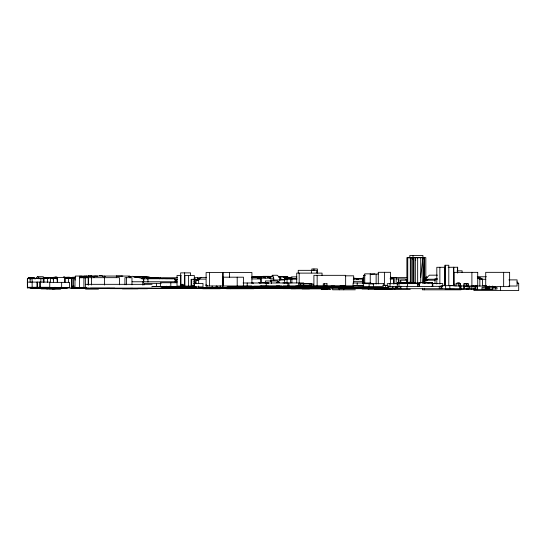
<?xml version="1.0" encoding="UTF-8"?>
<svg xmlns="http://www.w3.org/2000/svg" width="546" height="546" viewBox="0 0 546 546"><rect width="100%" height="100%" fill="white"/><g stroke="black" fill="none" stroke-linecap="round" stroke-linejoin="round"><path stroke-width="0.82" d="M413.015 283.347L413.09 257.692M222.945 285.988L222.945 272.515L222.905 285.988L222.945 277.197L243.448 277.197L243.448 285.988M198.662 283.429L198.662 279.108L201.467 277.395L206.265 277.395M43.864 282.316L43.973 278.262L43.277 278.255L43.277 282.316M460.551 286.281L460.612 288.704L460.735 285.633M423 283.34L424.331 257.63L419.826 257.623M424.235 259.289L424.331 257.63L424.331 283.34L424.447 257.63L424.447 283.34M488.104 286.316L487.919 289.387L487.919 286.302M84.555 276.051L84.555 277.73L79.498 277.709L79.648 276.194L80.139 277.696L79.498 277.709L79.498 287.571M57.077 279.839L57.255 278.207L55.965 277.75L54.771 278.31L54.771 277.382L56.177 276.829L57.589 277.416L65.035 277.402L65.035 282.289M420.673 277.532L422.911 257.63M412.817 259.35L413.015 257.692L420.734 257.651L420.734 283.34M53.187 279.873L53.406 278.242L52.088 277.75L51.031 278.242M143.557 282.105L143.844 277.573L142.322 278.849M453.958 284.029L453.562 285.674L453.562 267.247M143.728 278.849L144.41 276.61L147.952 278.849L147.952 282.105M74.986 287.571L74.986 277.696L75.464 276.18L75.601 277.696L75.601 276.051L129.777 276.058L129.777 277.668L130.392 277.73L129.777 277.518M83.907 287.442L83.907 277.73L84.064 277.32L84.555 277.709M460.435 285.995L460.435 283.852L459.077 282.862L458.667 285.995M54.771 278.31L54.771 277.382M146.007 277.668L146.342 277.068L147.843 277.668M425.634 278.023L426.412 276.645L427.061 277.969M142.588 277.989L142.083 278.849L142.581 278.235L143.093 278.876L142.588 277.989L143.673 277.982M270.011 276.658L272.345 276.358M141.359 278.685L142.581 278.235M356.791 279.518L357.623 278.405L362.503 278.405M427.313 280.159L427.996 279.252L437.298 279.218M35.135 278.958L34.432 277.894L28.406 277.764L27.409 278.958L27.409 287.926M30.965 278.958L31.968 277.764M428.248 279.559L425.668 279.477M426.972 280.617L427.962 279.477M467.014 283.463L463.882 283.893L463.882 286.172L468.318 286.172L468.318 283.893L467.014 283.463L466.632 283.893L466.632 286.172M159.596 278.829L160.606 277.75M66.462 278.412L67.574 277.3L69.567 277.313L70.598 278.098L70.243 278.098M425.45 278.999L429.388 275.17L437.476 275.17M279.845 280.651L279.845 277.818L277.231 275.252L272.618 275.252L269.567 278.119L270.809 278.085M285.326 277.272L285.715 276.911L278.528 276.911M44.997 278.235L43.12 276.699L37.517 276.699L35.763 278.419M79.498 277.709L79.982 277.32L84.064 277.32M455.978 285.995L455.978 283.852L457.289 282.876L459.077 282.862M278.801 281.75L277.545 282.678L276.283 282.678L277.539 281.75L279.689 282.275L278.426 282.275M289.011 278.276L291.714 276.877L296.806 276.877M263.07 276.624L263.07 277.136L264.005 276.679L265.008 277.941M66.162 278.242L67.131 277.777L68.468 278.276L64.851 278.283L64.851 282.35M66.748 278.214L67.97 277.655L70.434 278.139M67.076 278.296L68.489 277.655M86.384 287.571L71.731 287.571L71.731 286.602L73.901 285.688M480.582 278.392L482.466 279.211L479.845 279.204L477.334 278.112L479.804 277.341L482.466 279.211L482.466 286.036M89.674 276.61L91.489 275.935M271.464 276.583L269.765 276.583L267.206 277.47L268.673 277.457M84.732 276.529L86.145 276.051M52.095 278.16L55.207 277.818M255.405 277.3L252.743 276.706L257.712 276.583L258.005 276.986M257.712 276.583L255.774 276.89L258.47 277.266L251.788 277.252M166.742 288.438L168.168 288.035M73.928 277.225L71.956 277.443L72.447 277.429M74.338 277.368L75.553 277.327M43.707 282.316L43.707 278.262L46.512 277.545L47.693 278.248M43.277 278.255L46.103 277.545L47.468 278.351M260.073 277.027L263.111 276.331L269.451 276.331M129.702 276.842L132.214 276.276L143.673 278.672L143.728 282.105M128.235 276.617L130.487 276.426M370.249 274.426L378.289 273.976M195.523 279.613L198.887 279.798L195.495 279.777M396.157 283.872L396.157 277.436L393.536 277.545L393.536 283.845M396.157 277.436L390.827 277.498M40.861 282.309L40.861 278.344L30.132 278.364L27.368 278.801L27.368 287.865L40.861 287.865M31.634 278.733L29.614 278.733L32.153 278.364L32.153 282.323M29.757 278.713L32.153 278.344M40.861 278.344L33.736 278.726M363.738 283.429L363.738 275.314L364.748 275.184M71.731 277.416L70.803 277.436L71.226 277.525A1.959 0.396 -7.4 0 0 72.434 277.545M207.76 285.783L206.108 285.988L206.108 272.515L251.911 272.515L251.911 283.463M363.738 275.314L365.294 275.314M195.42 279.463L199.747 279.17M88.527 276.01L88.923 276.01M152.6 278.283L151.802 278.201L159.05 277.921L157.337 277.969M495.652 289.011L495.652 287.21L485.367 287.21L481.961 287.565L481.961 289.011L497.017 289.018L497.017 287.606L495.399 287.606M493.188 287.462L495.652 287.21M298.778 283.879L311.78 283.708L311.78 285.797L298.778 285.797L298.778 283.879L311.78 283.708M417.437 286.438L417.437 283.62L387.264 283.667L387.264 286.37L432.398 286.418L432.398 282.637L427.654 283.108M432.398 282.637L419.533 282.63L411.22 283.497M271.246 276.549L267.458 276.726L270.188 276.358M256.797 276.883L262.387 276.802M262.135 276.965L256.797 276.986M88.527 276.037L91.844 275.989M55.044 277.498L53.235 277.614L55.897 277.614M408.626 257.685L413.015 257.692M151.454 278.05L158.599 277.969M408.626 257.726L413.09 257.651L406.886 257.685L406.886 283.347M415.342 283.299L415.342 257.732L425.819 257.63L425.819 283.34M72.195 277.286L72.563 277.272M279.163 276.87L281.347 279.518L284.951 279.429M133.347 276.658L144.41 276.61M146.697 278.412L152.539 278.324L151.952 277.621L145.727 277.621M198.887 279.743L196.267 279.784M263.07 277.136L264.38 276.679L265.356 277.934M172.522 278.446L162.66 278.344M146.342 277.068L145.864 277.068L146.424 277.668M143.673 278.672L141.516 278.685M79.839 276.549L86.091 276.515M175.184 279.791L176.501 279.791L176.501 282.145M251.419 277.252L256.866 277.238L260.401 278.924L260.401 283.04M43.707 278.262L57.255 278.207L57.255 282.289M195.482 279.784L198.642 279.77M390.349 277.784L391.892 277.777L390.438 276.986M279.845 279.402L281.347 279.518M448.143 267.281L457.664 267.247L457.664 273.109M457.132 270.83L462.107 270.83L462.107 272.481M374.931 273.846L364.748 273.846L364.748 283.299M99.468 275.532L101.945 275.532L102.887 276.617M181.101 275.518L177.02 275.518L177.02 286.104L194.328 286.104L194.328 275.518L184.855 275.518L184.855 286.104M345.243 275.826L353.678 275.826L353.678 283.081M116.318 276.058L121.144 276.058M104.928 276.522L105.296 276.522M269.294 276.624L258.326 276.624L258.326 278.324M477.265 276.767L486.397 276.767M133.299 276.836L137.169 277.081M134.65 277.088L145.645 277.027L146.273 277.771L145.837 277.771M53.849 277.225L55.917 277.225M69.567 277.313L63.978 277.3L66.182 277.484M251.324 277.272L258.633 277.272M43.114 277.566L56.265 277.498M287.08 277.518L292.062 277.518M75.041 277.696L73.492 277.696L73.492 287.571M194.567 277.682L197.399 277.682L199.672 278.74M201.262 277.641L198.764 277.641L199.72 278.61M391.25 277.614L407.255 277.621M43.632 277.805L49.058 277.805L46.997 277.566M83.907 277.73L88.227 277.73M151.535 277.764L177.6 277.75M34.432 277.894L28.406 277.764M363.738 278.044L362.769 278.03L362.769 283.422M44.158 278.242L41.039 278.242M151.57 278.064L154.695 278.064M74.065 278.289L68.468 278.296M257.275 278.187L273.73 278.187M74.256 278.324L71.772 278.324L71.772 287.995M353.753 278.351L356.176 278.351L357.466 279.265M37.742 278.672L43.305 278.672M165.349 278.631L167.854 278.631M147.311 278.747L175.116 278.747L175.116 281.954M437.448 278.822L435.005 278.822L435.005 283.51M143.557 278.849L147.952 278.849M251.761 278.924L260.401 278.924M390.137 278.924L393.68 278.924M396.007 278.924L405.344 278.91L406.558 280.446M198.662 279.108L205.473 279.108M296.86 279.129L284.657 279.129L284.657 282.985M353.248 279.095L362.797 279.095M175.314 279.777L176.808 279.777M508.845 279.886L517.069 279.886L517.069 286.022L508.845 286.022M284.992 279.982L270.454 279.996L270.454 281.606M407.418 280.194L400.825 280.194L400.825 282.746M425.532 280.194L435.251 280.194M277.743 280.965L265.376 280.965L265.376 283.463M400.668 280.965L398.573 280.965M353.344 281.34L363.233 281.34M132.105 281.77L177.225 281.77M193.878 281.77L195.523 281.77L195.523 283.435M27.3 282.105L49.747 282.105L49.747 287.298L27.3 287.298M49.406 282.371L69.526 282.371L69.526 287.592L49.406 287.592M397.413 284.084L397.413 282.582L410.626 282.582L415.247 283.135M410.626 282.657L397.672 282.657L397.672 284.132M177.027 282.746L160.381 282.726L160.381 286.623M282.937 282.937L303.699 282.937L303.699 285.899L282.937 285.899M243.052 282.985L287.899 282.985L287.899 286.316L242.199 286.316M423.792 283.005L432.289 283.005L432.807 283.79M401.16 283.081L414.503 283.06M161.152 283.354L143.994 283.354L143.994 284.992M193.714 283.422L202.996 283.422L202.996 286.903L160.681 286.903M517.342 283.429L518.7 283.429L518.7 290.554L473.935 290.554L473.935 288.97M415.526 283.565L405.944 283.565L397.413 282.582M432.043 283.606L442.731 283.599L442.731 286.343L432.043 286.343M417.663 283.859L419.321 283.859L419.321 286.418M455.978 283.852L460.435 283.852M463.882 283.893L468.318 283.893M371.969 284.009L373.921 284.009M309.152 284.097L313.308 284.097L313.308 286.077L309.152 286.077M85.729 284.336L152.075 284.336M206.108 284.568L206.013 285.988L251.911 285.988M353.692 285.49L363.684 285.49M382.705 285.483L387.66 285.483M363.629 285.572L353.091 285.572L353.091 282.978L370.864 282.978L370.864 284.275M450.907 285.619L454.183 285.619M357.869 285.735L363.738 285.735M442.369 285.674L453.89 285.674L453.828 267.247M483.326 285.838L486.343 285.838M260.121 285.961L281.77 285.92M340.028 285.988L363.274 285.988M276.283 286.09L279.689 286.09M473.034 286.036L486.309 286.036M253.788 286.2L268.577 286.2M295.55 286.138L309.896 286.138M331.067 286.131L334.739 286.131M216.045 286.322L217.711 286.322L217.711 287.735M296.71 286.247L353.678 286.302M271.833 286.432L295.161 286.432M298.252 286.404L323.86 286.404M71.731 286.602L74.106 286.602M277.286 286.561L285.34 286.561M152.293 286.63L181.845 286.623M243.304 286.643L282.5 286.63M306.326 286.684L309.234 286.684M151.72 286.773L195.523 286.773M248.785 286.759L251.208 286.759M259.678 286.752L278.112 286.691M281.176 286.698L295.345 286.698M297.754 286.711L310.285 286.711M227.382 286.814L271.526 286.807M284.657 286.841L340.847 286.868M469.15 286.943L475.238 286.943L475.238 288.459L464.284 288.459L464.284 286.943L467.042 285.967L469.15 286.943L469.15 288.459M308.968 287.107L363.636 287.107M270.454 287.244L323.034 287.244M174.938 287.537L175.232 286.357L175.532 287.264L176.761 287.537M188.725 287.346L186.821 287.537L186.821 287.1L188.725 287.537M79.498 287.442L86.145 287.442M273.055 287.421L290.677 287.387M262.216 287.571L220.161 287.496L220.161 285.797M286.343 287.537L388.629 287.565L388.629 285.913M220.024 287.646L275.976 287.667M51.843 287.756L61.93 287.769M201.133 287.735L229.757 287.742M252.743 287.749L282.166 287.722M251.235 287.838L258.176 287.838M266.325 287.879L287.53 287.838M30.965 287.947L40.472 287.947M43.277 287.995L75.02 287.995M202.743 287.981L260.401 287.981L260.401 286.336M338.779 288.042L400.812 288.042M30.003 288.138L48.778 288.104M75.635 288.124L83.04 288.124M85.729 288.111L152.075 288.111M166.639 288.083L187.155 288.083M190.022 288.083L202.853 288.083M70.803 288.247L88.691 288.247M90.452 288.199L114.776 288.199M178.358 288.172L196.096 288.172L196.096 286.589M219.642 288.179L226.979 288.179M254.34 288.281L271.546 288.281M278.774 288.227L322.822 288.227M106.879 288.363L109.91 288.363M130.351 288.329L132.794 288.329M137.742 288.343L175.116 288.37M211.172 288.329L227.218 288.329M60.285 288.438L67.178 288.438M78.808 288.445L100.532 288.445M137.626 288.445L149.638 288.486M156.668 288.445L213.718 288.459M253.467 288.486L265.438 288.486M287.674 288.438L306.32 288.438M322.85 288.5L329.361 288.5M97.7 288.547L109.999 288.547M129.443 288.527L159.05 288.588M233.34 288.568L252.115 288.568M260.381 288.602L282.521 288.602M46.587 288.895L48.348 288.889M49.686 288.895L51.508 288.889M109.91 288.636L147.536 288.738M282.903 288.65L295.645 288.65M328.904 288.697L463.779 288.704L463.779 286.152M54.245 288.889L52 288.895L60.647 288.889L60.647 287.251M122.434 288.834L138.077 288.759M202.723 288.745L220.25 288.745M291.134 288.814L309.521 288.814M41.175 288.895L60.647 288.889M302.081 288.861L326.74 288.861M394.287 288.861L395.106 288.861M362.1 288.97L368.318 288.97M85.558 289.127L98.464 289.127M375.778 289.189L385.729 289.189M368.175 289.216L380.398 289.216M445.215 289.298L454.484 289.298M380.637 289.312L410.237 289.312M449.74 289.387L492.731 289.387L492.731 285.995M374.488 289.462L391.892 289.462M321.239 289.592L330.596 289.592M355.337 289.79L332.671 289.79L332.671 288.192M460.981 289.817L422.427 289.817L422.427 288.233M477.334 278.112L478.644 278.112M390.185 278.562L392.67 278.562M161.575 278.426L160.463 278.426L162.954 278.672M481.633 279.272L485.824 279.279M175.027 279.402L177.43 279.409M175.157 279.702L177.573 279.702M417.437 283.722L419.321 283.859M278.446 276.747L287.414 276.733L290.677 278.76L285.333 278.76L283.408 276.713L286.5 276.726L286.841 278.76M289.892 278.631L296.887 278.651M41.046 278.248L39.428 278.242L37.517 276.699M186.821 287.1L188.111 287.107L188.111 287.537M473.013 285.961L475.238 286.943M94.745 276.051L97.659 276.153M194.444 279.388L196.096 279.456L196.096 283.415M397.925 282.657L405.548 283.081M173.382 278.733L147.379 278.351M172.536 278.358L175.116 278.747M255.774 276.706L256.757 276.911M175.109 279.477L176.501 279.791M53.385 278.242L53.406 282.309M67.97 277.655L69.943 278.146M251.481 282.521L253.597 283.197M50.512 278.248L50.539 282.316M92.697 276.501L91.305 276.051L91.305 277.689M143.086 277.109L141.571 276.597L147.857 276.597L150.867 277.614M63.582 276.829L65.035 277.402M64.08 277.129L65.486 277.791M194.062 278.194L196.096 279.456M289.353 278.01L289.858 278.344M516.973 281.9L518.7 283.429M175.955 286.363L176.761 287.264M353.951 277.894L354.88 279.006M279.19 276.692L281.347 279.402M283.831 276.87L285.79 279.409M141.844 278.235L142.185 278.678M256.757 276.583L257.05 276.972M357.623 278.405L358.449 279.525M272.618 275.252L273.73 277.921L273.73 280.651M79.982 277.32L80.139 277.709L80.139 276.037M479.204 277.341L479.845 279.204L479.845 286.036M391.414 277.621L391.892 279.033M395.625 286.493L396.014 288.042L396.014 286.493M197.399 277.682L197.7 279.402M415.342 257.732L415.759 260.21M287.414 276.733L287.599 278.76M410.114 281.695L410.223 283.347M74.986 277.696L75.136 280.166M503.651 272.345L503.651 286.623M500.436 286.595L500.436 290.554M489.571 285.995L489.571 289.387M488.336 286.316L488.336 289.387M486.779 286.152L486.779 289.387M486.363 286.159L486.363 289.387M485.367 287.21L485.367 289.011M477.34 286.022L477.34 289.387M477.095 285.49L477.095 289.387M475.368 285.988L475.368 289.387M471.894 272.352L471.894 285.967M471.526 287.838L471.526 289.387M468.052 287.838L468.052 289.387M467.035 287.838L467.035 289.387M460.892 285.633L460.892 288.704M460.612 285.476L460.612 288.704M459.705 285.442L459.705 288.704M457.432 267.247L457.432 272.481M457.33 270.83L457.33 272.481M449.849 285.442L449.849 288.704M448.792 285.674L448.792 265.267L444.894 265.267L444.894 285.674L444.894 267.301L445.243 285.674L445.243 267.281L436.807 267.301L436.807 284.009M445.618 285.524L445.618 288.704M445.297 265.267L445.297 285.674M441.857 285.524L441.857 288.704M441.011 285.578L441.011 288.704M439.864 267.301L439.864 284.009M439.305 286.145L439.305 288.697M432.807 283.599L432.807 286.343M432.289 283.005L432.289 286.343M424.331 288.247L424.331 289.817M422.911 283.34L422.911 255.446L409.828 255.446L409.828 257.651M419.533 282.63L419.533 286.418M418.912 283.722L418.912 286.418M417.663 257.651L417.663 283.34M413.964 257.692L413.964 283.347M413.015 255.446L413.09 283.347M411.193 257.726L411.193 283.292M410.626 282.582L410.626 283.36M410.537 282.657L410.537 283.354M410.326 257.685L410.326 283.292M407.739 257.685L407.739 283.347M407.514 283.62L407.514 286.438M407.029 280.194L407.029 282.746M407.029 286.145L407.029 288.697M400.825 286.145L400.825 288.697M398.983 283.62L398.983 286.438M398.334 278.924L398.334 283.026M397.638 286.445L397.638 288.042M397.276 283.688L397.276 286.384M394.232 277.436L394.232 283.872M393.441 278.924L393.441 283.845M392.806 286.493L392.806 288.042M390.52 283.879L390.52 272.304L378.289 272.304L378.289 283.879M389.987 283.667L389.987 286.384M385.585 285.087L385.585 287.565M384.398 272.304L384.398 285.538M376.133 274.433L376.133 284.091M373.484 283.661L373.484 286.418M370.249 273.846L370.249 283.285M369.123 283.661L369.123 286.418M362.967 278.03L362.967 283.429M357.193 282.978L357.193 285.572M343.741 288.206L343.741 289.79M339.243 288.165L339.243 289.79M327.443 287.933L327.443 289.592M324.283 283.749L324.283 285.374M322.044 275.498L322.044 273.116L296.71 273.116L296.71 282.964M317.417 273.137L317.417 268.96L311.862 268.96L311.862 270.338M317.158 275.334L317.158 285.886M316.741 272.877L316.741 270.338L298.252 270.338L298.252 272.877M313.95 268.96L313.95 270.338M311.377 270.338L311.377 272.877M300.45 283.708L300.45 285.797M299.167 273.116L299.167 282.964M291.878 279.129L291.878 282.985M290.465 279.129L290.465 282.985M288.95 282.937L288.95 285.899M287.039 279.129L287.039 282.985M271.526 280.965L271.526 283.463M269.765 276.583L269.765 278.289M266.25 282.985L266.25 286.316M261.609 278.187L261.609 282.917M261.609 286.07L261.609 287.646M259.807 282.705L259.807 283.47M253.822 287.121L253.822 288.738L226.488 288.738L226.488 287.141M247.208 282.985L247.208 286.316M246.703 286.336L246.703 287.981M244.103 286.336L244.103 287.981M237.203 277.197L237.203 285.988M230.467 287.1L230.467 288.738M229.511 272.515L229.538 277.197M222.775 285.797L222.775 287.496M216.318 285.988L216.318 287.687L198.662 287.687L198.662 285.988M212.128 285.988L212.128 287.687M209.507 272.515L209.507 285.988M193.598 286.165L193.598 287.537L162.025 287.537L162.025 286.309M191.701 279.334L191.701 285.92M190.574 275.518L190.574 272.87L180.665 272.87L180.665 286.104M188.609 275.518L188.609 286.104M184.637 272.87L184.637 286.104M183.326 286.104L183.326 284.35L181.04 284.35L181.04 286.104M182.412 284.35L182.412 286.104M180.883 275.518L180.883 286.104M170.809 282.726L170.809 286.623M169.342 286.165L169.342 287.537M166.557 286.165L166.557 287.537M164.817 286.309L164.817 287.537M156.47 283.354L156.47 286.63M142.813 281.77L142.813 285.108M131.968 284.787L131.968 277.668L124.925 277.668L124.925 284.787M126.515 277.668L126.515 284.787M122.843 276.058L121.376 276.058M119.444 284.787L119.444 277.655L88.582 277.689L88.582 285.005M116.387 276.058L116.387 277.655M104.593 277.655L104.593 285.005M104.231 276.03L104.231 277.689M93.932 276.03L93.932 277.689M91.564 277.689L91.564 285.005M88.193 276.051L88.193 285.012M86.828 276.051L86.828 277.73M85.381 277.73L85.381 287.442M81.204 276.037L81.204 277.709M71.963 278.324L71.963 287.995M68.468 278.248L68.468 282.35M61.643 282.371L61.643 287.592M57.589 277.416L57.589 282.302M54.962 287.237L54.962 288.895M49.474 287.326L49.474 288.895M47.557 278.262L47.557 282.323M40.213 282.105L40.213 287.298M39.838 282.105L39.838 287.298M37.381 282.105L37.381 287.298M37.005 282.105L37.005 287.298M32.146 282.105L32.146 287.298M30.132 278.364L30.132 282.323M74.454 277.211L73.847 277.382L74.454 277.211M198.833 279.784L195.516 279.798L198.887 279.798M477.716 272.352L453.972 272.352L453.972 285.967L477.716 285.967L477.716 272.352M509.623 272.345L485.715 272.345L485.715 286.623L509.623 286.623L509.623 272.345M345.645 275.334L313.902 275.334L313.902 285.886L345.645 285.886L345.645 275.334M194.117 279.334L191.1 279.334L191.1 285.92L194.117 285.92L194.117 279.334M264.783 282.575L258.859 282.575L268.577 283.087L264.783 282.575M383.374 283.661L363.302 283.661L363.302 286.418L383.374 286.418L383.374 283.661M326.986 283.749L323.266 283.749L323.266 285.374L326.986 285.374L326.986 283.749"/></g></svg>
